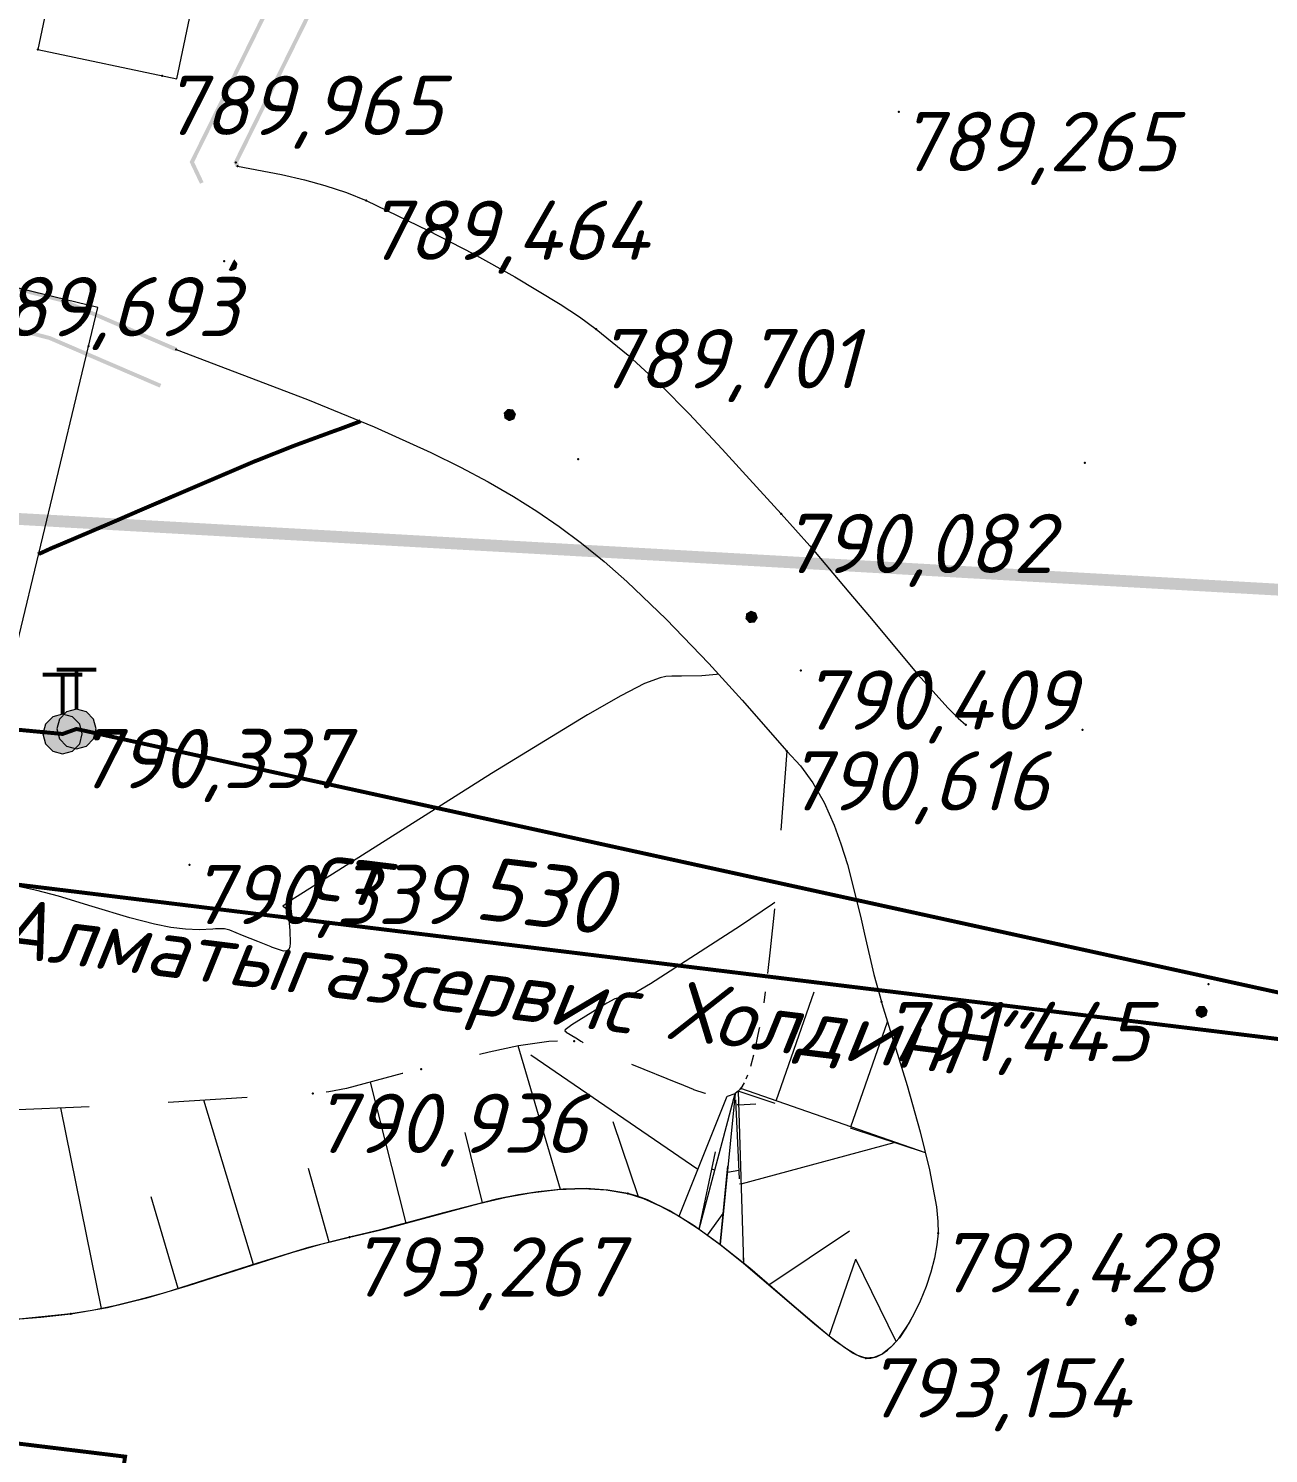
# Model space of a CAD drawing. Header units: metres. Extents: x 629572 to 645168, y 4785785 to 4790166.
# Drawn here: x 633422.94 to 633454.3, y 4788434.27 to 4788470.3 of the extents above; entities that cross this region are included whole.
import ezdxf

# ---------------------------------------------------------------- set-up
doc = ezdxf.new("R2010")
doc.units = ezdxf.units.M
for name, pattern in [('Сплошная', [0]), ('Сплошная_0_50', [0]), ('Штриховая 2', [4, 2, -2])]:
    doc.linetypes.add(name, pattern=pattern)
doc.layers.get('0').update_dxf_attribs({"linetype": 'CONTINUOUS'})
for name, color, linetype in [('Газопровод подземный', 7, 'CONTINUOUS'), ('Горизонтали', 7, 'CONTINUOUS'), ('Дороги с покрытием (край_ бровка)', 7, 'CONTINUOUS'), ('Дороги с покрытием (осевая линия)', 7, 'CONTINUOUS'), ('Здания и строения', 7, 'CONTINUOUS'), ('каб.TNS+', 7, 'CONTINUOUS'), ('Кабельные столбики-сторожки', 7, 'CONTINUOUS'), ('красная линия', 7, 'CONTINUOUS'), ('Нурсултан', 7, 'CONTINUOUS'), ('Ограды каменные и жб (H более 1м) - по краю', 7, 'CONTINUOUS')]:
    doc.layers.add(name, color=color, linetype=linetype)
doc.styles.add('ISOCPEUR', font='isocpeui.ttf')
doc.styles.get("Standard").update_dxf_attribs({"font": 'isocpeui.ttf'})
doc.linetypes.add('GAZ_PODZ', pattern='A,4,-2.2,["|",Standard,S=1.8,R=0,X=-1.5,Y=-1],0,["-",Standard,S=1.5,R=0,X=-1.5,Y=0.05],4,-2,10,-2', length=24.2)
doc.linetypes.add('TELEFON', pattern='A,8,["o",Standard,S=1,R=0,X=-4.33,Y=-0.34],-2', length=10)

# ---------------------------------------------------------------- blocks, each defined once
blk = doc.blocks.new('1010 - 119.2 эл.кабел.столбики-сторожки')
blk.add_hatch(color=7).paths.add_polyline_path([(0, 0.5), (-0.25, 0.433), (-0.433, 0.25), (-0.5, 0), (-0.433, -0.25), (-0.25, -0.433), (0, -0.5), (0.25, -0.433), (0.433, -0.25), (0.5, 0), (0.433, 0.25), (0.25, 0.433), (0, 0.5)])
at = {"color": 7, "linetype": 'Continuous', "lineweight": 0, "const_width": 0.1, "flags": 128}
for points in [[(-0.5, 1.5), (0.5, 1.5)], [(0, 0.5), (0, 1.5)]]:
    blk.add_lwpolyline(points, dxfattribs=at)
at = {"color": 7, "linetype": 'Continuous', "lineweight": 0, "flags": 128}
blk.add_lwpolyline([(0, 0.5), (-0.25, 0.433), (-0.433, 0.25), (-0.5, 0), (-0.433, -0.25), (-0.25, -0.433), (0, -0.5), (0.25, -0.433), (0.433, -0.25), (0.5, 0), (0.433, 0.25), (0.25, 0.433), (0, 0.5)], close=True, dxfattribs=at)
at = {"color": 7, "style": 'ISOCPEUR', "flags": 1}
for tag in ['X', 'Отметка', 'Отметка', 'Имя объекта CREDO-III', 'Код объекта CREDO-III', 'Примечание', 'Тип попереч. профиля', 'Y']:
    blk.add_attdef(tag, (0, 0), '', height=2.5, dxfattribs=at)

msp = doc.modelspace()

# ---------------------------------------------------------------- hatches: boundary and pattern name
at = {"layer": 'Дороги с покрытием (осевая линия)'}
for points in [[(633428.14, 4788464.465), (633428.136, 4788464.457), (633428.136, 4788464.457), (633428.136, 4788464.457), (633428.131, 4788464.448), (633428.13, 4788464.447), (633428.01, 4788464.212), (633428.005, 4788464.204), (633428.001, 4788464.195), (633428.058, 4788464.165), (633428.063, 4788464.174), (633428.067, 4788464.165), (633428.163, 4788464.208), (633428.186, 4788464.218), (633428.189, 4788464.219), (633428.19, 4788464.22), (633428.191, 4788464.225), (633428.197, 4788464.277), (633428.198, 4788464.29), (633428.191, 4788464.225), (633428.224, 4788464.351), (633428.217, 4788464.353), (633428.218, 4788464.352), (633428.224, 4788464.351), (633428.225, 4788464.355), (633428.222, 4788464.359), (633428.214, 4788464.353), (633428.222, 4788464.359), (633428.216, 4788464.366), (633428.175, 4788464.405), (633428.222, 4788464.359), (633428.144, 4788464.463), (633428.141, 4788464.467)], [(633435.196, 4788460.665), (633435.194, 4788460.669), (633435.189, 4788460.67), (633435.188, 4788460.66), (633435.189, 4788460.67), (633435.098, 4788460.679), (633435.096, 4788460.68), (633435.067, 4788460.682), (633435.057, 4788460.683), (633435.053, 4788460.684), (633435.049, 4788460.68), (633435.053, 4788460.676), (633435.054, 4788460.676), (633435.049, 4788460.68), (633435.02, 4788460.649), (633434.96, 4788460.585), (633434.957, 4788460.582), (633434.957, 4788460.58), (633434.957, 4788460.577), (633434.964, 4788460.557), (633434.977, 4788460.514), (633434.957, 4788460.577), (633434.972, 4788460.474), (633434.971, 4788460.472), (633434.974, 4788460.449), (633434.974, 4788460.445), (633434.978, 4788460.442), (633434.983, 4788460.451), (633434.978, 4788460.442), (633435.089, 4788460.374), (633435.098, 4788460.373), (633435.197, 4788460.409), (633435.22, 4788460.418), (633435.223, 4788460.419), (633435.225, 4788460.419), (633435.226, 4788460.424), (633435.224, 4788460.424), (633435.217, 4788460.427), (633435.226, 4788460.424), (633435.268, 4788460.547), (633435.258, 4788460.55), (633435.263, 4788460.549), (633435.268, 4788460.547), (633435.269, 4788460.552), (633435.267, 4788460.556)], [(633441.341, 4788455.526), (633441.34, 4788455.531), (633441.336, 4788455.533), (633441.332, 4788455.523), (633441.336, 4788455.533), (633441.223, 4788455.576), (633441.214, 4788455.579), (633441.21, 4788455.57), (633441.214, 4788455.579), (633441.209, 4788455.581), (633441.205, 4788455.579), (633441.208, 4788455.574), (633441.21, 4788455.57), (633441.205, 4788455.579), (633441.169, 4788455.557), (633441.093, 4788455.513), (633441.098, 4788455.504), (633441.094, 4788455.511), (633441.093, 4788455.513), (633441.089, 4788455.51), (633441.089, 4788455.508), (633441.088, 4788455.505), (633441.07, 4788455.377), (633441.08, 4788455.375), (633441.07, 4788455.377), (633441.073, 4788455.368), (633441.162, 4788455.274), (633441.165, 4788455.27), (633441.17, 4788455.27), (633441.275, 4788455.279), (633441.3, 4788455.281), (633441.303, 4788455.281), (633441.305, 4788455.282), (633441.307, 4788455.286), (633441.38, 4788455.394), (633441.371, 4788455.399), (633441.381, 4788455.402), (633441.377, 4788455.411), (633441.352, 4788455.461), (633441.381, 4788455.402)], [(633452.452, 4788445.484), (633452.448, 4788445.48), (633452.449, 4788445.476), (633452.474, 4788445.357), (633452.476, 4788445.348), (633452.481, 4788445.341), (633452.519, 4788445.322), (633452.597, 4788445.282), (633452.601, 4788445.28), (633452.603, 4788445.281), (633452.606, 4788445.282), (633452.601, 4788445.291), (633452.606, 4788445.282), (633452.724, 4788445.336), (633452.728, 4788445.338), (633452.73, 4788445.342), (633452.72, 4788445.345), (633452.73, 4788445.342), (633452.761, 4788445.469), (633452.752, 4788445.471), (633452.76, 4788445.477), (633452.696, 4788445.561), (633452.681, 4788445.581), (633452.679, 4788445.583), (633452.678, 4788445.584), (633452.673, 4788445.585), (633452.543, 4788445.587), (633452.535, 4788445.584), (633452.53, 4788445.576), (633452.511, 4788445.543), (633452.535, 4788445.584), (633452.452, 4788445.484), (633452.459, 4788445.478)], [(633450.664, 4788437.678), (633450.661, 4788437.674), (633450.662, 4788437.669), (633450.672, 4788437.672), (633450.662, 4788437.669), (633450.662, 4788437.668), (633450.662, 4788437.668), (633450.677, 4788437.666), (633450.677, 4788437.666), (633450.694, 4788437.662), (633450.818, 4788437.639), (633450.693, 4788437.661), (633450.684, 4788437.663), (633450.675, 4788437.664), (633450.673, 4788437.664), (633450.662, 4788437.666), (633450.662, 4788437.666), (633450.694, 4788437.551), (633450.697, 4788437.542), (633450.698, 4788437.538), (633450.703, 4788437.536), (633450.705, 4788437.541), (633450.707, 4788437.545), (633450.703, 4788437.536), (633450.742, 4788437.519), (633450.823, 4788437.485), (633450.827, 4788437.483), (633450.829, 4788437.484), (633450.831, 4788437.486), (633450.827, 4788437.494), (633450.824, 4788437.489), (633450.827, 4788437.494), (633450.831, 4788437.486), (633450.848, 4788437.499), (633450.876, 4788437.519), (633450.831, 4788437.486), (633450.946, 4788437.548), (633450.95, 4788437.55), (633450.951, 4788437.555), (633450.941, 4788437.557), (633450.951, 4788437.555), (633450.961, 4788437.613), (633450.974, 4788437.681), (633450.964, 4788437.683), (633450.971, 4788437.69), (633450.903, 4788437.769), (633450.886, 4788437.788), (633450.884, 4788437.791), (633450.883, 4788437.792), (633450.878, 4788437.792), (633450.879, 4788437.79), (633450.879, 4788437.782), (633450.878, 4788437.792), (633450.748, 4788437.787), (633450.749, 4788437.777), (633450.749, 4788437.781), (633450.748, 4788437.787), (633450.741, 4788437.783)]]:
    msp.add_hatch(color=7, dxfattribs=at).paths.add_polyline_path(points)
at = {"layer": 'Ограды каменные и жб (H более 1м) - по краю'}
for points in [[(633431.442, 4788474.015), (633431.337, 4788473.426), (633431.356, 4788473.42), (633431.337, 4788473.426), (633431.337, 4788473.426), (633430.29, 4788471.303), (633429.027, 4788468.742), (633428.137, 4788466.937), (633428.126, 4788466.915), (633428.137, 4788466.894), (633428.181, 4788466.801), (633428.271, 4788466.843), (633428.238, 4788466.915), (633429.117, 4788468.698), (633430.38, 4788471.259), (633431.43, 4788473.388), (633431.433, 4788473.394), (633431.434, 4788473.401), (633431.55, 4788474.046), (633431.5, 4788474.055), (633431.509, 4788474.104), (633430.525, 4788474.28), (633430.516, 4788474.231), (633430.525, 4788474.28), (633430.476, 4788474.289), (633430.467, 4788474.24), (633430.378, 4788473.741), (633430.394, 4788473.736), (633430.394, 4788473.736), (633430.383, 4788473.739), (633430.378, 4788473.741), (633429.393, 4788471.746), (633428.13, 4788469.184), (633427.24, 4788467.379), (633427.016, 4788466.924), (633427.233, 4788466.466), (633427.277, 4788466.373), (633427.367, 4788466.416), (633427.323, 4788466.509), (633427.127, 4788466.924), (633427.33, 4788467.335), (633428.22, 4788469.14), (633429.483, 4788471.701), (633430.474, 4788473.71), (633430.556, 4788474.173)], [(633421.203, 4788463.969), (633421.21, 4788463.968), (633421.217, 4788463.968), (633421.445, 4788463.98), (633422.003, 4788463.836), (633423.781, 4788463.378), (633423.797, 4788463.425), (633423.781, 4788463.378), (633423.781, 4788463.378), (633424.711, 4788462.977), (633426.653, 4788462.14), (633426.693, 4788462.232), (633424.75, 4788463.069), (633423.817, 4788463.471), (633423.813, 4788463.472), (633423.809, 4788463.473), (633422.028, 4788463.933), (633421.462, 4788464.078), (633421.455, 4788464.08), (633421.447, 4788464.08), (633421.218, 4788464.068), (633419.067, 4788464.539), (633419.018, 4788464.549), (633419.008, 4788464.501), (633418.794, 4788463.524), (633418.843, 4788463.513), (633418.794, 4788463.524), (633418.783, 4788463.475), (633418.832, 4788463.464), (633420.99, 4788462.992), (633421.127, 4788462.962), (633421.267, 4788462.969), (633421.343, 4788462.973), (633421.754, 4788462.867), (633423.456, 4788462.429), (633424.315, 4788462.059), (633426.258, 4788461.222), (633426.297, 4788461.314), (633424.355, 4788462.15), (633423.489, 4788462.523), (633423.478, 4788462.492), (633423.474, 4788462.48), (633423.476, 4788462.487), (633423.478, 4788462.491), (633423.489, 4788462.523), (633421.779, 4788462.964), (633421.353, 4788463.074), (633421.352, 4788463.061), (633421.353, 4788463.066), (633421.353, 4788463.074), (633421.262, 4788463.069), (633421.135, 4788463.063), (633421.011, 4788463.09), (633418.902, 4788463.551), (633419.095, 4788464.43)]]:
    msp.add_hatch(color=7, dxfattribs=at).paths.add_polyline_path(points)

# ---------------------------------------------------------------- linework, layer by layer
at = {"layer": 'Газопровод подземный', "color": 50, "linetype": 'GAZ_PODZ', "lineweight": 13, "ltscale": 0.5, "flags": 128}
msp.add_lwpolyline([(633374.557, 4788469.566, 0.1, 0.1, 0), (633374.371, 4788454.569, 0.1, 0.1, 0), (633627.76, 4788423.539, 0.1, 0.1, 0), (633631.073, 4788422.897, 0.1, 0.1, 0), (633617.955, 4788358.238, 0.1, 0.1, 0), (633620.987, 4788350.755, 0.1, 0.1, 0), (633707.673, 4788330.073, 0.1, 0.1, 0), (633707.254, 4788279.037, 0, 0, 0)], format="xyseb", dxfattribs=at)
at = {"layer": 'Горизонтали', "color": 34, "linetype": 'Сплошная', "lineweight": 0, "const_width": 0.1, "elevation": 790, "flags": 128}
msp.add_lwpolyline([(633431.336, 4788460.373), (633431.294, 4788460.355), (633430.785, 4788460.164), (633430.686, 4788460.13), (633429.674, 4788459.759), (633428.627, 4788459.344), (633425.762, 4788458.119), (633425.078, 4788457.822), (633423.725, 4788457.246), (633423.534, 4788457.167), (633423.223, 4788457.024), (633423.202, 4788457.013), (633423.201, 4788457.012), (633423.193, 4788457.008), (633423.192, 4788457.007), (633423.192, 4788457.007)], dxfattribs=at)
at = {"layer": 'Горизонтали', "color": 34, "linetype": 'Сплошная', "lineweight": 0, "true_color": 0xa55200, "flags": 128}
for points, elevation in [([(633440.392, 4788453.972), (633440.337, 4788453.966), (633439.97, 4788453.937), (633439.449, 4788453.928), (633439.211, 4788453.924), (633439.056, 4788453.916), (633438.91, 4788453.886), (633438.52, 4788453.737), (633437.919, 4788453.43), (633437.073, 4788452.946), (633434.651, 4788451.464), (633430.876, 4788449.083), (633429.572, 4788448.251), (633429.373, 4788448.108), (633429.373, 4788448.108), (633429.435, 4788448.068), (633429.492, 4788448.017), (633429.505, 4788447.975), (633429.505, 4788447.967), (633429.509, 4788447.911), (633429.52, 4788447.77), (633429.545, 4788447.494), (633429.545, 4788447.49), (633429.56, 4788447.179), (633429.546, 4788447.081), (633429.519, 4788447.016), (633429.467, 4788446.979), (633429.388, 4788446.976), (633429.087, 4788447.076), (633429.078, 4788447.08), (633428.736, 4788447.215), (633428.355, 4788447.366), (633428.034, 4788447.5), (633428.032, 4788447.501), (633427.894, 4788447.539), (633427.67, 4788447.537), (633427.6, 4788447.531), (633427.252, 4788447.513), (633426.911, 4788447.527), (633426.535, 4788447.574), (633426.127, 4788447.654), (633425.502, 4788447.818), (633424.547, 4788448.105), (633423.696, 4788448.362), (633423.147, 4788448.509), (633422.717, 4788448.597), (633422.343, 4788448.641), (633422.02, 4788448.644), (633421.692, 4788448.604), (633421.687, 4788448.603), (633421.452, 4788448.575), (633421.27, 4788448.589), (633421.068, 4788448.65), (633420.827, 4788448.766), (633420.466, 4788448.986), (633419.903, 4788449.364), (633419.359, 4788449.727), (633419.139, 4788449.853), (633418.984, 4788449.912), (633418.871, 4788449.915), (633418.764, 4788449.864), (633418.583, 4788449.72), (633418.355, 4788449.543), (633418.195, 4788449.467), (633417.999, 4788449.427), (633417.818, 4788449.402), (633417.692, 4788449.385), (633417.551, 4788449.366), (633417.398, 4788449.344), (633417.304, 4788449.346), (633417.263, 4788449.4), (633417.265, 4788449.52), (633417.312, 4788449.711), (633417.441, 4788450.075), (633417.63, 4788450.53), (633417.832, 4788450.963), (633418.007, 4788451.292), (633418.17, 4788451.526), (633418.335, 4788451.676), (633418.436, 4788451.768), (633418.516, 4788451.929), (633418.578, 4788452.126), (633418.621, 4788452.296), (633418.644, 4788452.39), (633418.644, 4788452.392), (633418.653, 4788452.427), (633418.654, 4788452.432)], 790.5), ([(633441.817, 4788448.206), (633441.752, 4788448.16), (633440.947, 4788447.617), (633438.667, 4788446.144), (633438.183, 4788445.86), (633438.062, 4788445.804), (633437.992, 4788445.792), (633437.992, 4788445.792), (633437.865, 4788445.795), (633437.767, 4788445.77), (633437.561, 4788445.658), (633436.682, 4788445.107), (633436.511, 4788444.981), (633436.505, 4788444.955), (633436.538, 4788444.929), (633436.539, 4788444.928), (633436.782, 4788444.781), (633436.852, 4788444.736), (633436.904, 4788444.7), (633436.938, 4788444.676), (633436.949, 4788444.668), (633436.956, 4788444.663), (633436.962, 4788444.658), (633436.963, 4788444.658), (633436.964, 4788444.657)], 791)]:
    msp.add_lwpolyline(points, dxfattribs=dict(at, elevation=elevation))
at = {"layer": 'Дороги с покрытием (край_ бровка)', "color": 251, "linetype": 'Сплошная', "lineweight": 0, "true_color": 0x636466, "flags": 128}
for points in [[(633428.226, 4788466.822), (633429.341, 4788466.607), (633429.921, 4788466.474), (633430.432, 4788466.334), (633430.98, 4788466.153), (633431.478, 4788465.949), (633433.05, 4788465.195), (633434.196, 4788464.602), (633435.238, 4788464.026), (633436.384, 4788463.333), (633436.87, 4788463.01), (633437.295, 4788462.703), (633438.105, 4788462.045), (633438.948, 4788461.265), (633439.65, 4788460.555), (633440.48, 4788459.665), (633440.993, 4788459.101), (633441.974, 4788458.031), (633442.699, 4788457.22), (633443.688, 4788456.051), (633444.204, 4788455.43), (633445.438, 4788453.958), (633446.185, 4788453.123), (633446.448, 4788452.861), (633446.646, 4788452.695)], [(633426.673, 4788462.186), (633429.998, 4788460.92), (633431.68, 4788460.228), (633433.111, 4788459.582), (633433.868, 4788459.208), (633434.566, 4788458.838), (633435.208, 4788458.468), (633435.798, 4788458.098), (633436.363, 4788457.709), (633436.927, 4788457.285), (633437.495, 4788456.823), (633438.07, 4788456.32), (633439.068, 4788455.369), (633440.143, 4788454.248), (633440.983, 4788453.32), (633442.116, 4788452.029), (633442.461, 4788451.662), (633442.774, 4788451.23), (633443.057, 4788450.729), (633443.312, 4788450.154), (633443.484, 4788449.684), (633443.647, 4788449.161), (633443.977, 4788447.854), (633444.079, 4788447.406), (633444.318, 4788446.38), (633444.51, 4788445.689), (633444.522, 4788445.649), (633445.159, 4788443.577), (633445.488, 4788442.405), (633445.726, 4788441.44), (633445.899, 4788440.505), (633445.936, 4788440.141), (633445.941, 4788439.845), (633445.912, 4788439.547), (633445.85, 4788439.214), (633445.757, 4788438.858), (633445.638, 4788438.496), (633445.489, 4788438.124), (633445.323, 4788437.776), (633445.146, 4788437.465), (633444.962, 4788437.2), (633444.744, 4788436.956), (633444.527, 4788436.787), (633444.316, 4788436.695), (633444.111, 4788436.681), (633443.888, 4788436.758), (633443.583, 4788436.942), (633443.186, 4788437.242), (633442.641, 4788437.698), (633442.186, 4788438.092), (633441.181, 4788438.954), (633440.416, 4788439.565), (633439.744, 4788440.047), (633439.139, 4788440.417), (633438.591, 4788440.682), (633438.337, 4788440.775), (633438.096, 4788440.843), (633437.589, 4788440.932), (633437.046, 4788440.97), (633436.463, 4788440.956), (633435.832, 4788440.891), (633435.328, 4788440.81), (633434.778, 4788440.698), (633433.436, 4788440.358), (633432.939, 4788440.222), (633431.845, 4788439.926), (633431.058, 4788439.738), (633430.017, 4788439.477), (633428.733, 4788439.086), (633428.072, 4788438.87), (633426.388, 4788438.337), (633425.728, 4788438.153), (633425.123, 4788438.006), (633424.553, 4788437.891), (633424.011, 4788437.805), (633422.786, 4788437.679), (633421.362, 4788437.6), (633419.969, 4788437.57), (633418.41, 4788437.575), (633415.46, 4788437.656), (633410.259, 4788437.923), (633402.643, 4788438.39), (633398.844, 4788438.657), (633396.056, 4788438.885), (633393.677, 4788439.123), (633391.138, 4788439.417), (633388.819, 4788439.715), (633386.232, 4788440.071), (633381.332, 4788440.785), (633381.332, 4788440.785)]]:
    msp.add_lwpolyline(points, dxfattribs=at)
at = {"layer": 'Здания и строения', "color": 8, "linetype": 'Сплошная', "lineweight": 0, "flags": 128}
for points in [[(633423.177, 4788469.77), (633426.691, 4788469.03), (633427.444, 4788472.607), (633423.93, 4788473.347), (633423.177, 4788469.77)], [(633424.695, 4788463.249), (633421.45, 4788464.03), (633418.454, 4788451.585), (633421.699, 4788450.804), (633424.695, 4788463.249)]]:
    msp.add_lwpolyline(points, close=True, dxfattribs=at)
at = {"layer": 'каб.TNS+', "color": 3, "linetype": 'TELEFON', "lineweight": 13, "true_color": 0x00e600, "const_width": 0.1, "flags": 128}
msp.add_lwpolyline([(633325.433, 4788466.741), (633380.487, 4788456.564), (633423.801, 4788452.464), (633424.153, 4788452.59), (633456.969, 4788445.396), (633511.424, 4788436.394), (633703.73, 4788397.439), (633779.888, 4788467.756), (633812.644, 4788488.8), (633827.051, 4788511.652), (633846.056, 4788514.821), (633881.163, 4788540.358)], dxfattribs=at)
at = {"layer": 'каб.TNS+', "color": 6, "linetype": 'TELEFON', "lineweight": 13, "const_width": 0.1, "flags": 128}
msp.add_lwpolyline([(633685.008, 4787956.891), (633761.973, 4788096.26), (633755.989, 4788276.514), (633719.882, 4788311.16), (633705.81, 4788334.102), (633655.927, 4788348.623), (633615.63, 4788354.135), (633511.244, 4788372.095), (633419.041, 4788390.683), (633418.872, 4788392.76), (633425.383, 4788434.192), (633384.162, 4788439.233), (633384.001, 4788450.562), (633319.769, 4788459.838)], dxfattribs=at)
at = {"layer": 'красная линия', "color": 1, "linetype": 'Сплошная_0_50', "lineweight": 0, "true_color": 0xff0000, "const_width": 0.3, "elevation": 794.579, "flags": 128}
msp.add_lwpolyline([(635401.641, 4788148.595), (634957.655, 4788205.711), (634868.946, 4788233.682), (634603.956, 4788290.084), (634469.438, 4788276.801), (634466.442, 4788288.998), (634455.452, 4788300.111), (634423.85, 4788288.187), (634367.861, 4788295.693), (634267.843, 4788409.4), (634475.845, 4788682.207), (634474.555, 4788790.795), (634449.85, 4788818.401), (634024.042, 4788644.6), (633889.34, 4788556.209), (633827.944, 4788529.992), (633792.752, 4788543.316), (633784.34, 4788495.79), (633741.538, 4788462.098), (633741.25, 4788461.815), (633707.246, 4788430.797), (633615.343, 4788446.001), (633603.65, 4788448.117), (633593.847, 4788448.295), (633403.135, 4788458.998), (633383.735, 4788456.919), (632950.737, 4788523.705), (632422.446, 4788608.882), (631759.541, 4788723.01), (631749.061, 4788727.901), (631729.34, 4788731.902), (631702.953, 4788733.892), (631676.149, 4788739.917), (631633.151, 4788748.593), (631552.757, 4788764.604), (631505.748, 4788774.005), (631486.053, 4788777.916), (631418.334, 4788781.792), (630663.641, 4788895.085)], dxfattribs=at)
at = {"layer": 'Нурсултан', "color": 251, "linetype": 'Штриховая 2', "lineweight": 0, "flags": 128}
for points in [[(633442.116, 4788452.029), (633441.825, 4788448.29), (633441.699, 4788447.002), (633441.631, 4788446.411)], [(633441.57, 4788445.942), (633441.531, 4788445.662)], [(633439.901, 4788439.94), (633440.611, 4788443.308), (633440.365, 4788443.307), (633440.361, 4788443.307), (633440.06, 4788443.37), (633440.053, 4788443.372), (633439.763, 4788443.469), (633439.756, 4788443.472), (633439.41, 4788443.616), (633439.401, 4788443.62), (633436.735, 4788444.697), (633436.428, 4788444.703), (633436.094, 4788444.686), (633435.333, 4788444.581), (633434.592, 4788444.422), (633432.867, 4788443.988), (633432.387, 4788443.876), (633430.981, 4788443.501), (633430.532, 4788443.415), (633430.126, 4788443.37), (633425.434, 4788443.083), (633421.317, 4788442.9), (633419.54, 4788442.85), (633417.961, 4788442.829), (633416.587, 4788442.835), (633415.422, 4788442.869), (633414.393, 4788442.929), (633413.319, 4788443.017), (633412.187, 4788443.133), (633410.976, 4788443.281), (633408.768, 4788443.596), (633403.83, 4788444.368), (633401.655, 4788444.668), (633394.304, 4788445.569)], [(633441.317, 4788444.491), (633441.427, 4788445.024), (633441.431, 4788445.048)], [(633441.202, 4788444.061), (633441.282, 4788444.348)], [(633441.04, 4788443.646), (633440.953, 4788443.503), (633440.887, 4788443.43), (633440.809, 4788443.373)], [(633441.124, 4788443.834), (633441.081, 4788443.732)], [(633440.431, 4788439.553), (633440.808, 4788443.372), (633440.809, 4788443.373), (633441.019, 4788439.087)], [(633440.611, 4788443.308), (633440.613, 4788443.308), (633440.808, 4788443.372)], [(633445.624, 4788441.873), (633440.887, 4788443.43)]]:
    msp.add_lwpolyline(points, dxfattribs=at)
at = {"layer": 'Нурсултан', "color": 251, "linetype": 'Continuous', "lineweight": 0, "flags": 128}
for points in [[(633441.848, 4788443.191), (633442.809, 4788445.945)], [(633443.736, 4788442.532), (633444.663, 4788445.189)], [(633436.39, 4788440.948), (633435.319, 4788444.579)], [(633439.867, 4788441.451), (633435.643, 4788444.341)], [(633432.488, 4788440.097), (633431.585, 4788443.662)], [(633424.789, 4788437.94), (633423.757, 4788443.009)], [(633428.631, 4788439.046), (633427.37, 4788443.202)], [(633440.897, 4788443.086), (633440.86, 4788443.084)], [(633440.897, 4788443.086), (633441.33, 4788443.114)], [(633438.368, 4788440.759), (633437.728, 4788442.656)], [(633434.421, 4788440.613), (633433.978, 4788442.385)], [(633440.958, 4788441.086), (633444.828, 4788442.134)], [(633430.547, 4788439.616), (633430.023, 4788441.474)], [(633440.297, 4788441.439), (633440.222, 4788441.459)], [(633440.612, 4788441.383), (633440.904, 4788441.435)], [(633440.612, 4788441.383), (633440.612, 4788441.383)], [(633426.724, 4788438.442), (633426.039, 4788440.761)], [(633440.958, 4788441.086), (633440.921, 4788441.085)], [(633440.108, 4788439.789), (633440.509, 4788440.34)], [(633441.664, 4788438.535), (633443.705, 4788439.903)], [(633443.191, 4788437.242), (633443.862, 4788439.182)], [(633444.88, 4788437.104), (633443.862, 4788439.182)]]:
    msp.add_lwpolyline(points, dxfattribs=at)
at = {"layer": 'Нурсултан', "color": 251, "linetype": 'Сплошная', "lineweight": 0, "flags": 128}
for points in [[(633439.393, 4788440.27), (633440.611, 4788443.308)], [(633439.901, 4788439.94), (633440.808, 4788443.372)], [(633440.809, 4788443.373), (633440.431, 4788439.553), (633441.019, 4788439.087), (633442.814, 4788437.55), (633443.321, 4788437.136), (633443.793, 4788436.808), (633443.97, 4788436.721), (633444.111, 4788436.681), (633444.244, 4788436.681), (633444.38, 4788436.715), (633444.519, 4788436.782), (633444.66, 4788436.882), (633444.803, 4788437.015), (633444.945, 4788437.179), (633445.225, 4788437.596), (633445.494, 4788438.133)], [(633440.887, 4788443.43), (633441.019, 4788439.087)], [(633445.624, 4788441.873), (633440.953, 4788443.503)], [(633381.332, 4788440.785), (633386.232, 4788440.071), (633389.823, 4788439.583), (633393.075, 4788439.19), (633396.056, 4788438.885), (633399.66, 4788438.597), (633404.741, 4788438.254), (633410.909, 4788437.887), (633415.46, 4788437.656), (633418.198, 4788437.578), (633420.473, 4788437.576), (633421.483, 4788437.604), (633422.407, 4788437.652), (633423.25, 4788437.719), (633424.011, 4788437.805), (633424.94, 4788437.966), (633425.965, 4788438.217), (633426.982, 4788438.518), (633429.603, 4788439.357), (633430.37, 4788439.573), (633431.058, 4788439.738), (633431.96, 4788439.956), (633434.336, 4788440.594), (633435.023, 4788440.75), (633435.634, 4788440.862), (633436.328, 4788440.946), (633436.962, 4788440.971), (633437.55, 4788440.937), (633438.096, 4788440.843), (633438.493, 4788440.72), (633438.925, 4788440.529), (633439.393, 4788440.27), (633439.901, 4788439.94), (633440.431, 4788439.553)]]:
    msp.add_lwpolyline(points, dxfattribs=at)
at = {"layer": 'Нурсултан', "color": 7}
for p in [(633423.177, 4788469.77, 2.587), (633426.32, 4788469.108, 3.288), (633444.946, 4788468.193, 2.588), (633428.182, 4788466.915, 2.718), (633428.226, 4788466.822, 2.69), (633431.478, 4788465.949, 2.787), (633427.889, 4788464.415, 2.834), (633423.797, 4788463.425, 2.814), (633437.295, 4788462.703, 3.024), (633424.458, 4788462.266, 3.005), (633426.673, 4788462.186, 3.1), (633436.836, 4788459.416, 3.231), (633449.656, 4788459.322, 3.293), (633441.974, 4788458.031, 3.405), (633442.474, 4788454.072, 3.732), (633446.646, 4788452.695, 3.993), (633423.801, 4788452.464, 3.637), (633424.153, 4788452.59, 3.66), (633449.59, 4788452.571, 4.089), (633442.116, 4788452.029, 3.939), (633427.013, 4788449.155, 3.662), (633452.781, 4788446.141, 4.924), (633444.51, 4788445.689, 4.768), (633436.735, 4788444.697, 4.297), (633432.867, 4788443.988, 4.026), (633430.126, 4788443.37, 4.259), (633440.953, 4788443.503, 4.806), (633438.096, 4788440.843, 6.537), (633431.058, 4788439.738, 6.59), (633445.941, 4788439.845, 5.751), (633424.011, 4788437.805, 7.069), (633450.818, 4788437.639, 6.041), (633444.111, 4788436.681, 6.477)]:
    msp.add_point(p, dxfattribs=at)

# ---------------------------------------------------------------- block references
at = {"layer": 'Кабельные столбики-сторожки', "color": 7, "linetype": 'Continuous'}
for p in [(633424.153, 4788452.59), (633423.801, 4788452.464)]:
    msp.add_blockref('1010 - 119.2 эл.кабел.столбики-сторожки', p, dxfattribs=at)

# ---------------------------------------------------------------- texts
at = {"layer": 'Газопровод подземный', "color": 2, "style": 'ISOCPEUR'}
for s, height, rotation, p in [('ст ', 1.6145, 353.0184, (633429.985, 4788448.308)), ('530', 1.6145, 353.0184, (633434.182, 4788447.794)), ('Алматыгазсервис Холдинг"', 1.5, 352.9761, (633422.042, 4788446.862))]:
    msp.add_text(s, height=height, rotation=rotation, dxfattribs=at).set_placement(p)
at = {"layer": 'Нурсултан', "color": 251, "char_height": 1.5, "attachment_point": 1, "style": 'ISOCPEUR'}
for s, insert in [('789,965', (633426.32, 4788469.108, 3.288)), ('789,265', (633444.946, 4788468.193, 2.588)), ('789,464', (633431.478, 4788465.949, 2.787)), ('789,693', (633421.214, 4788464.018, 3.016)), ('789,701', (633437.295, 4788462.703, 3.024)), ('790,082', (633441.974, 4788458.031, 3.405)), ('790,409', (633442.474, 4788454.072, 3.732)), ('790,337', (633424.153, 4788452.59, 3.66)), ('790,616', (633442.116, 4788452.029, 3.939)), ('790,339', (633427.013, 4788449.155, 3.662)), ('791,445', (633444.51, 4788445.689, 4.768)), ('790,936', (633430.126, 4788443.37, 4.259)), ('793,267', (633431.058, 4788439.738, 6.59)), ('792,428', (633445.941, 4788439.845, 5.751)), ('793,154', (633444.111, 4788436.681, 6.477))]:
    msp.add_mtext(s, dxfattribs=dict(at, insert=insert))

doc.saveas('drawing.dxf')
